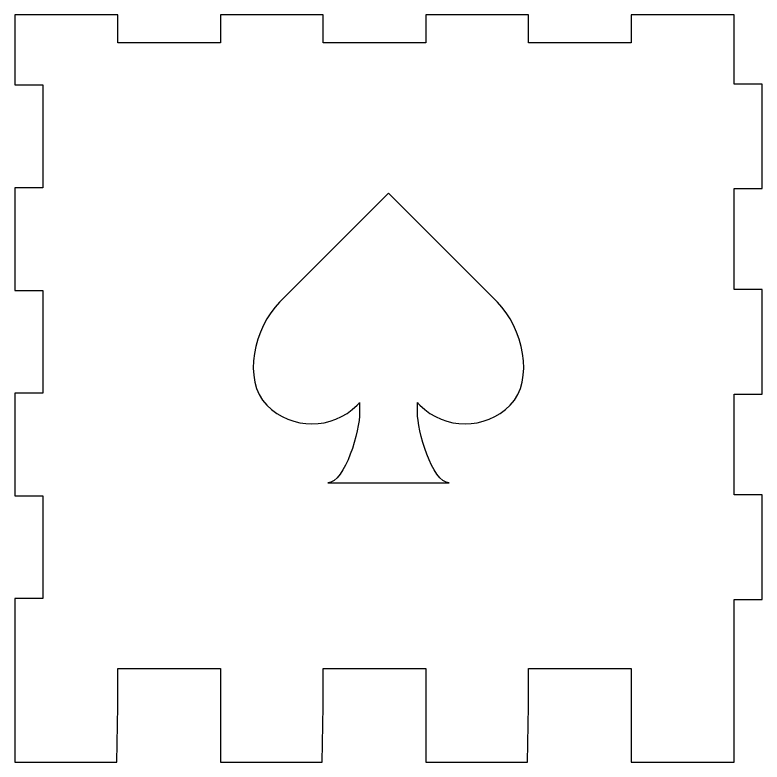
# Model space of a CAD drawing. Extents: x 33 to 452, y -592 to -16.
# Drawn here: x 123.8 to 203.8, y -118.5 to -38.5 of the extents above; entities that cross this region are included whole.
import ezdxf

# ---------------------------------------------------------------- set-up
doc = ezdxf.new("R2010")
doc.units = 0
doc.layers.add('LAYER_1', color=7, linetype='CONTINUOUS')

msp = doc.modelspace()

# ---------------------------------------------------------------- linework, layer by layer
at = {"layer": 'LAYER_1'}
msp.add_lwpolyline([(134.76, -108.54), (145.76, -108.54), (145.76, -118.54), (156.66, -118.54), (156.761, -112.54), (156.761, -108.54), (167.76, -108.54), (167.76, -118.54), (178.66, -118.54), (178.76, -112.54), (178.76, -108.54), (189.761, -108.54), (189.761, -118.54), (200.761, -118.54), (200.76, -101.14), (203.76, -101.14), (203.76, -89.94), (200.76, -89.94), (200.76, -79.14), (203.76, -79.14), (203.76, -67.94), (200.76, -67.94), (200.76, -57.14), (203.76, -57.14), (203.76, -45.94), (200.76, -45.94), (200.76, -38.541), (189.761, -38.541), (189.761, -41.541), (178.76, -41.541), (178.76, -38.541), (167.76, -38.541), (167.76, -41.541), (156.761, -41.541), (156.761, -38.54), (145.76, -38.54), (145.76, -41.54), (134.76, -41.54), (134.76, -38.54), (123.76, -38.54), (123.76, -46.04), (126.76, -46.04), (126.76, -57.04), (123.76, -57.04), (123.76, -68.04), (126.76, -68.04), (126.76, -79.04), (123.76, -79.04), (123.76, -90.04), (126.76, -90.04), (126.76, -101.04), (123.76, -101.04), (123.76, -118.54), (134.66, -118.54), (134.76, -112.54), (134.76, -108.54)], dxfattribs=at)
msp.add_open_spline([(176.796, -80.327), (174.124, -82.993), (169.799, -82.993), (167.128, -80.327), (167.031, -80.23), (166.944, -80.138), (166.858, -80.037), (166.858, -80.037), (166.858, -81.108), (166.858, -81.108), (166.858, -82.998), (168.386, -88.627), (170.271, -88.627), (170.271, -88.627), (157.253, -88.627), (157.253, -88.627), (159.138, -88.627), (160.672, -82.998), (160.672, -81.108), (160.672, -81.108), (160.672, -80.032), (160.672, -80.032), (160.58, -80.134), (160.488, -80.23), (160.391, -80.327), (157.73, -82.993), (153.4, -82.993), (150.728, -80.327), (148.057, -77.655), (149.424, -71.963), (152.095, -69.292), (152.095, -69.292), (163.759, -57.627), (163.759, -57.627), (163.759, -57.627), (175.429, -69.292), (175.429, -69.292), (178.095, -71.963), (179.462, -77.655), (176.796, -80.327)], degree=3, knots=[0, 0, 0, 0, 1, 1, 1, 2, 2, 2, 3, 3, 3, 4, 4, 4, 5, 5, 5, 6, 6, 6, 7, 7, 7, 8, 8, 8, 9, 9, 9, 10, 10, 10, 11, 11, 11, 12, 12, 12, 13, 13, 13, 13], dxfattribs=at)

doc.saveas('drawing.dxf')
